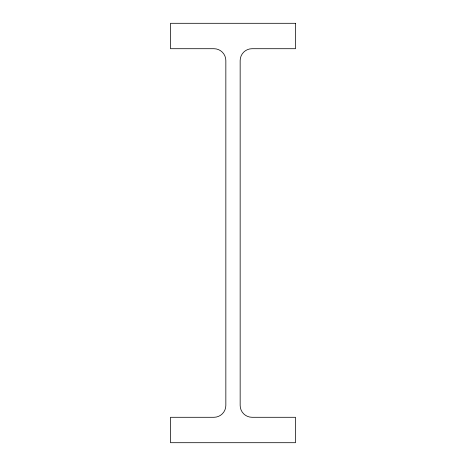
<?xml version="1.0" encoding="UTF-8"?>
<svg xmlns="http://www.w3.org/2000/svg" width="466" height="466" viewBox="0 0 466 466"><rect width="100%" height="100%" fill="white"/><g stroke="black" fill="none" stroke-linecap="round" stroke-linejoin="round"><path stroke-width="0.7" d="M295.508 23.3L170.492 23.3L170.492 48.709L213.946 48.709A11.895 11.895 0 0 1 225.841 60.603L225.841 405.397A11.895 11.895 0 0 1 213.946 417.291L170.492 417.291L170.492 442.7L295.508 442.7L295.508 417.291L252.054 417.291A11.895 11.895 0 0 1 240.159 405.397L240.159 60.603A11.895 11.895 0 0 1 252.054 48.709L295.508 48.709L295.508 23.3"/></g></svg>
